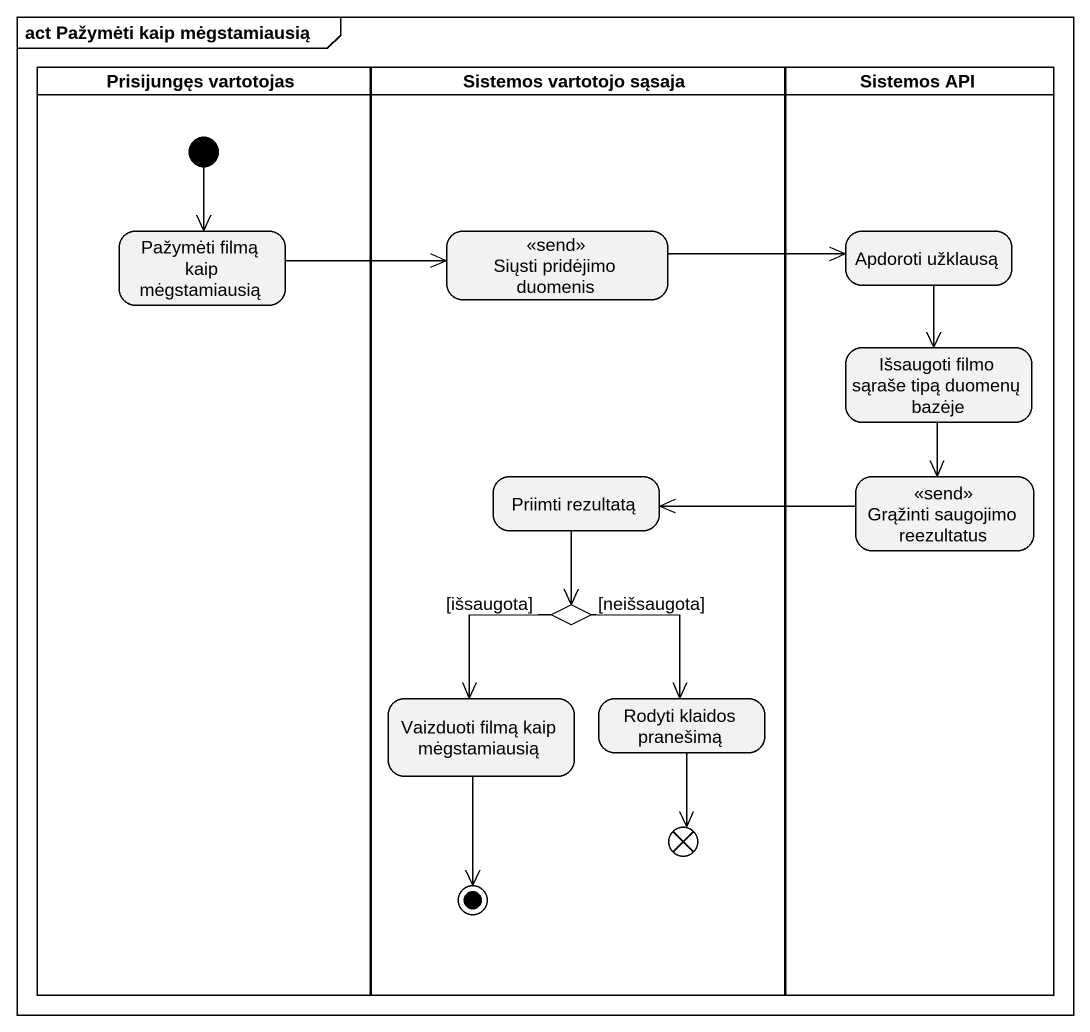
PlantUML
@startuml
mainframe act Pažymėti kaip mėgstamiausią
hide empty description
state "Prisijungęs vartotojas" as Prisijungęs_vartotojas <<partition>> {
  state "Pažymėti filmą kaip mėgstamiausią" as Pažymėti_filmą_kaip
  [*] --> Pažymėti_filmą_kaip
}
state "Sistemos vartotojo sąsaja" as Sistemos_vartotojo_sąsaja <<partition>> {
  state "Siųsti pridėjimo duomenis" as Siųsti_pridėjimo_duomenis <<send>>
  state "Priimti rezultatą" as Priimti_rezultatą
  state choice1 <<choice>>
  state "Vaizduoti filmą kaip mėgstamiausią" as Vaizduoti_filmą_kaip
  state "Rodyti klaidos pranešimą" as Rodyti_klaidos_pranešimą
  state flowfinal1 <<end>>
  Vaizduoti_filmą_kaip --> [*]
}
state "Sistemos API" as Sistemos_API <<partition>> {
  state "Apdoroti užklausą" as Apdoroti_užklausą
  state "Išsaugoti filmo sąraše tipą duomenų bazėje" as Išsaugoti_filmo_sąraše_tipą
  state "Grąžinti saugojimo reezultatus" as Grąžinti_saugojimo <<send>>
}
Pažymėti_filmą_kaip -right-> Siųsti_pridėjimo_duomenis
Siųsti_pridėjimo_duomenis -right-> Apdoroti_užklausą
Apdoroti_užklausą --> Išsaugoti_filmo_sąraše_tipą
Išsaugoti_filmo_sąraše_tipą --> Grąžinti_saugojimo
Priimti_rezultatą --> choice1
Grąžinti_saugojimo -left-> Priimti_rezultatą
choice1 --> Vaizduoti_filmą_kaip : [išsaugota]
choice1 --> Rodyti_klaidos_pranešimą : [neišsaugota]
Rodyti_klaidos_pranešimą --> flowfinal1
@enduml
